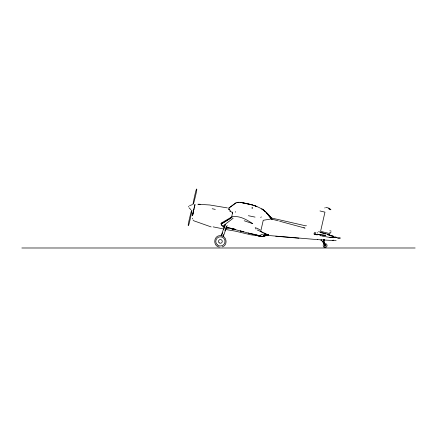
<?xml version="1.0" encoding="UTF-8"?>
<svg xmlns="http://www.w3.org/2000/svg" width="437" height="437" viewBox="0 0 437 437"><rect width="100%" height="100%" fill="white"/><g stroke="black" fill="none" stroke-linecap="round" stroke-linejoin="round"><path stroke-width="0.66" d="M235.559 212.224L235.57 211.584M221.668 225.284L221.745 224.957M325.527 245.49C324.243 245.266 326.308 246.184 324.981 244.54M323.948 239.623C323.599 241.186 323.123 243.076 323.91 242.158C322.938 242.994 324.27 241.628 324.03 239.634M324.254 239.678C324.341 240.465 323.391 240.197 324.074 239.645M324.167 239.662L323.473 242.551M323.964 242.677C323.019 240.732 324.604 237.635 323.91 242.754M220.958 223.597L222.127 222.826M192.892 213.846L192.985 213.442M193.471 210.891L193.864 209.132M193.296 212.092L193.165 212.661M317.71 232.56L317.595 233.058M263.544 236.013L268.045 235.45L317.732 239.64M188.658 206.859L188.806 206.231M193.444 210.995L194.858 204.762M192.449 215.736L193.678 210.377M193.771 209.978L193.952 209.181M194.137 208.383L194.399 207.225M194.64 206.193L195.044 204.423M192.482 218.871L192.63 218.216M231.648 217.189L232.473 213.065M251.248 233.582L255.487 234.74M257.218 229.982L263.019 232.533M332.83 237.488L336.703 237.4L340.385 238.121M333.005 237.007L332.928 237.335L331.639 237.023M192.488 215.594L193.618 210.689M193.088 213.005L193.149 212.743M194.536 206.209L194.809 205.04M192.821 214.135L192.935 214.764M271.781 219.101L270.754 217.834L305.632 225.825L306.419 225.71M305.097 228.119L303.895 227.863M255.181 227.661L257.562 228.491L260.911 230.468L263.243 220.275L271.683 218.893L271.328 218.445C264.702 207.471 252.597 204.336 240.88 202.462L252.204 204.898L256.907 206.564L255.235 205.871M221.182 235.816L225.077 224.678M221.472 235.914L222.553 232.823M223.635 229.731L225.372 224.776M222.985 236.444L223.635 234.593M224.935 230.878L226.453 226.546M223.274 236.548L227.174 225.41M222.619 228.78L213.141 226.869M324.56 243.944L323.675 242.508L321.02 240.142M275.725 236.231L298.924 238.198M223.225 227.442L223.465 227.644M222.854 226.229L224.858 226.901M322.856 241.89C323.566 241.601 323.014 241.956 322.981 241.754L323.735 242.398M321.392 239.705L320.949 240.257M229.917 211.497L230.283 211.022L228.786 208.067L235.658 202.976L237.171 202.495L240.88 202.413L252.215 204.904M323.883 242.207L323.112 241.568L323.773 242.344L322.894 241.841L324.156 243.169M323.325 241.901L323.019 241.705M272.601 219.09L271.656 219.074L271.071 218.511M222.466 226.158L221.346 224.749M323.599 242.426L323.866 242.781M233.134 218.249L223.58 225.574M228.819 208.121L236.127 202.888M260.676 217.413L261.364 216.943M221.548 223.87L232.047 217.32L221.537 223.853M189.565 205.598L192.586 204.592M271.683 218.893L266.597 212.956L271.759 218.877M221.559 222.881L232.058 216.779M324.718 207.985L325.341 207.668M222.318 246.867C228.573 244.988 226.442 234.838 219.964 235.619C213.436 235.822 212.863 246.178 219.325 247.096M332.207 240.503L333.415 240.11M337.654 238.733L340.073 237.952M261.135 236.297L261.894 236.537L266.985 235.303M261.157 236.209L261.921 236.422L268.258 234.997L267.094 234.451M232.506 216.67C239.804 215.605 246.856 219.762 252.706 223.646L244.19 220.751M263.975 235.565L265.226 235.319M222.657 222.679L223.039 222.608M237.171 202.495L239.132 202.222M266.45 235.161L268.291 234.92M266.86 235.172L268.258 234.997L266.87 234.538M266.461 234.838L264.511 235.008L266.674 234.811M266.952 235.122L268.258 234.997L261.151 231.719M266.941 235.117L268.258 234.997L261.878 236.608L226.044 227.224M336.151 240.705L317.579 239.629M315.984 232.877L314.214 232.948L315.645 233.189M21.85 247.992L415.15 247.992M197.792 204.232L209.667 204.975L227.393 207.908M198.6 204.232L200.206 204.27M332.836 237.488L330.918 237.001M334.687 236.728A130.494 130.128 -77.1 0 1 336.703 237.4A46.311 46.18 -77.1 0 1 332.038 237.466L331.104 237.422A45.77 45.639 -77.1 0 1 328.329 237.182L321.801 236.024M331.235 237.428L332.033 237.46M330.181 237.357L329.853 237.329M255.863 235.401L259.534 236.007L250.849 234.816L235.079 231.091L225.241 229.42M231.9 228.944L233.205 229.114M226.415 228.229L228.414 228.485M231.747 228.917L233.079 229.092M240.295 231.047L241.175 231.162M257.322 235.073L256.098 234.882L259.851 235.876M212.174 208.739L215.277 209.394M329.7 235.494L330.913 235.729L329.695 235.494M240.885 202.44L242.611 202.801M248.374 215.698L255.055 217.107M319.922 235.609L320.862 235.816M226.574 227.196L235.581 229.425L231.785 228.327M248.227 233.041L251.199 233.811M240.317 230.987L243.819 231.9M272.437 219.276L278.314 220.865M279.62 221.22L304.447 227.939M316.279 234.696L317.158 234.942M329.848 230.758L331.153 231.124M318.551 231.665L329.531 234.751M329.673 232.309L330.967 232.681M330.252 233.713L320.589 231.304L324.97 212.142L319.982 210.951M326.139 207.373L329.738 208.405M328.553 208.586L330.481 209.143M329.072 209.236L330.94 209.771M328.471 234.576L329.722 234.937M323.566 233.211L325.521 233.79M320.414 232.462L325.51 234.003M193.919 220.838L211.131 226.912M222.367 225.754L224.17 226.371M267.368 234.729L266.439 234.456A15.918 7.325 40 0 0 260.02 235.652A80.474 77.726 12.9 0 0 259.502 235.281M266.04 234.216L266.745 234.5M264.183 233.079L265.931 233.899M260.02 235.652L261.878 236.608L261.43 236.248M260.687 231.441L261.108 231.692M323.26 241.951L322.91 241.841M255.388 228.611L255.995 229.032M314.105 234.09L313.804 233.779M190.882 209.678L189.074 207.761M193.525 220.505L193.083 220.03M261.894 236.537L261.457 236.149M271.382 218.5L271.721 218.861M323.162 241.519L323.391 241.814L323.14 241.535M264.844 211.202L263.134 209.869L266.597 212.934L271.328 218.445L266.581 212.988M266.581 213.032L271.284 218.391M270.847 217.943L266.597 212.934L270.661 217.779M230.283 211.022C231.342 212 230.982 211.803 232.145 212.3L232.446 212.781M323.768 242.803L323.484 242.306L323.795 242.945M323.937 242.513L324.238 243.005M323.812 242.459L324.221 243.103M323.642 242.546L324.019 243.229M323.91 243.207L323.544 242.568M324.904 244.556L325.483 245.556M324.817 244.6L325.412 245.621M324.778 244.627L325.368 245.643M324.707 244.682L325.281 245.665M325.013 244.6L324.259 243.218M324.549 243.922L324.964 244.654M324.882 244.709L324.063 243.245M324.423 243.993L324.838 244.736M324.757 244.764L323.954 243.327M324.019 243.267L324.434 244.015M324.303 244.075L323.456 242.448L323.708 242.928M221.33 224.722L220.953 223.76M323.893 242.633L324.259 243.316M323.795 242.633L324.194 243.376M324.15 243.404L323.637 242.601M323.67 242.715L324.057 243.436M229.43 209.542L229.643 209.962M323.992 242.819L323.675 242.278L323.746 242.633M323.615 242.284L323.937 242.896M323.893 242.923L323.604 242.224M228.775 209.301L228.944 209.64L228.704 209.143M323.413 242.235L323.462 242.349M232.375 212.021L232.506 213.425M333.677 236.406A130.494 130.128 -77.1 0 0 327.57 234.647L330.503 235.335A40.237 40.122 -77.1 0 1 333.895 236.412A14.94 14.902 -77.1 0 1 332.841 236.504M191.532 210.508A86.837 36.697 -77.1 0 0 188.637 222.351A11.542 4.878 -77.1 0 0 188.178 225.235L188.303 225.579L188.565 225.323A11.542 4.878 -77.1 0 0 189.412 222.531A86.837 36.697 -77.1 0 0 191.958 210.607M193.454 204.079A86.837 36.697 -77.1 0 0 196.35 192.236A11.542 4.878 -77.1 0 0 196.803 189.352L196.677 189.008L196.421 189.265A11.542 4.878 -77.1 0 0 195.574 192.056A86.837 36.697 -77.1 0 0 193.023 203.981M252.149 207.963L252.144 208.334L252.16 207.58L252.149 207.963M325.521 235.357L314.361 234.177L325.494 235.352M259.414 235.98L255.88 235.352L259.414 235.975M323.375 241.814L323.08 241.606L323.391 241.814M263.14 209.842L261.785 208.859L263.156 209.864M324.03 247.102A1.945 1.945 0 0 0 327.067 245.638A1.945 1.945 0 0 0 324.281 243.742A1.945 1.945 0 0 0 324.03 247.102M324.686 246.14A0.787 0.787 0 0 0 325.909 245.55A0.787 0.787 0 0 0 324.784 244.786A0.787 0.787 0 0 0 324.686 246.14M219.183 242.819A1.868 1.868 0 0 0 222.236 241.748A1.868 1.868 0 0 0 219.784 239.64A1.868 1.868 0 0 0 219.183 242.819M217.38 244.911A4.632 4.632 0 0 0 224.951 242.256A4.632 4.632 0 0 0 218.866 237.029A4.632 4.632 0 0 0 217.38 244.911"/></g></svg>
